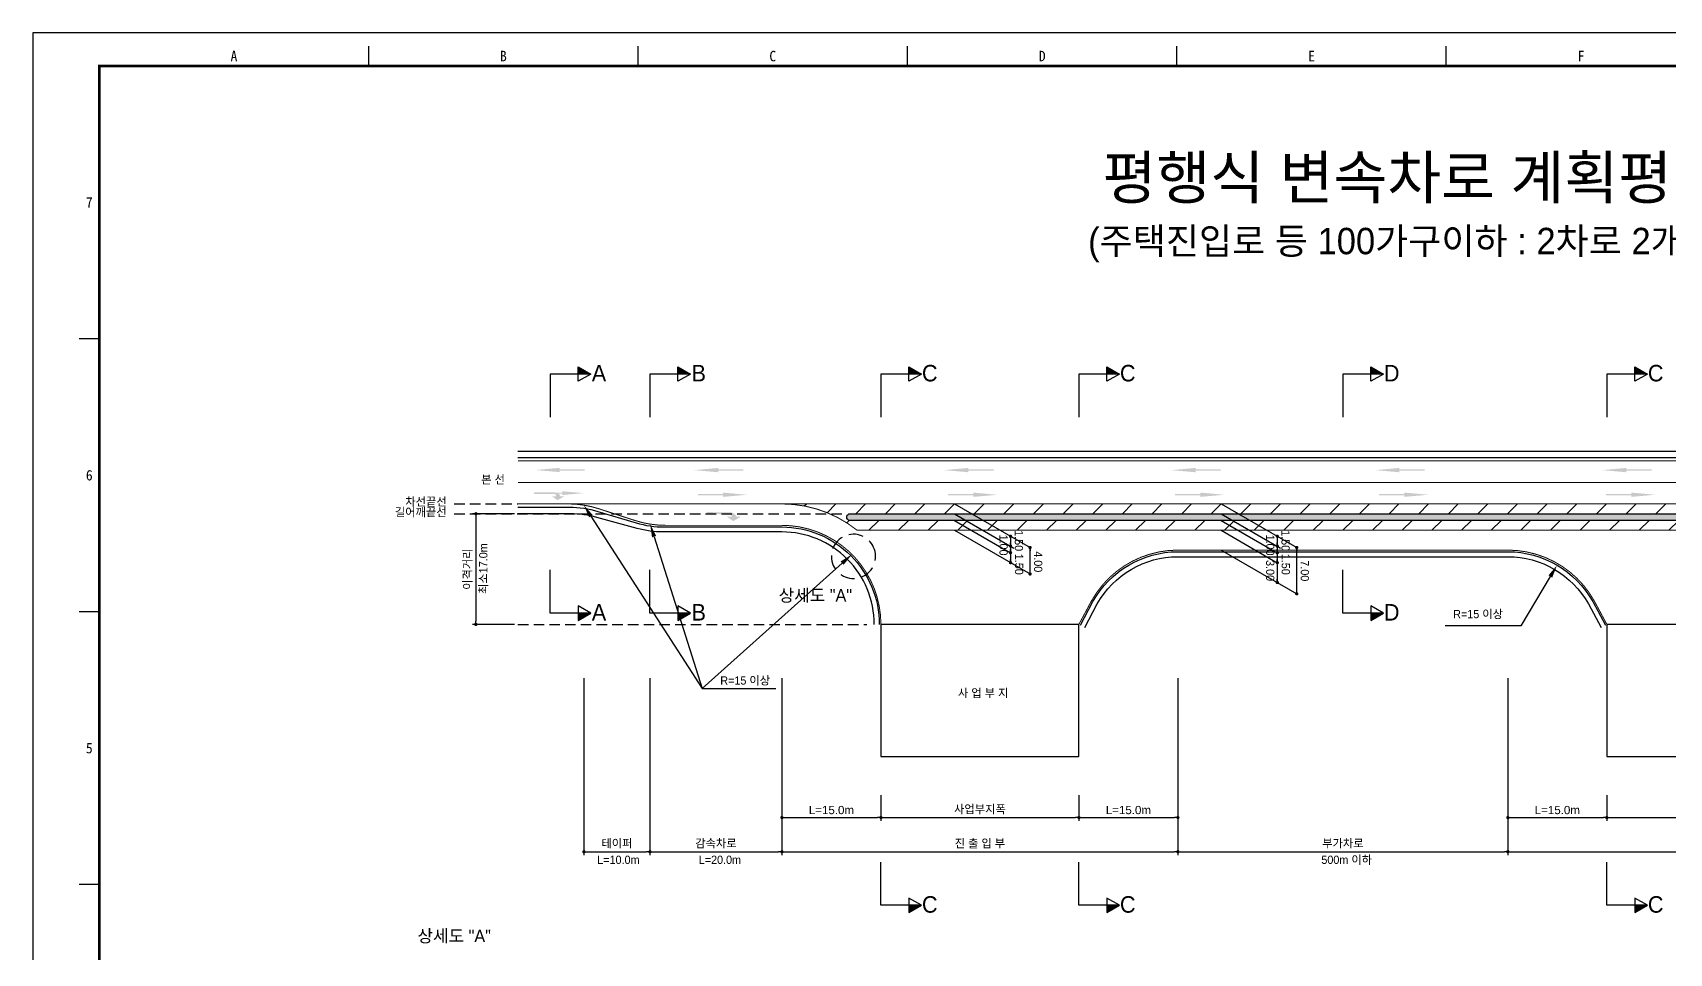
# Model space of a CAD drawing. Header units: millimetres. Extents: x 456 to 879, y 3 to 302.
# Drawn here: x 455.7 to 703.7, y 162.7 to 302.1 of the extents above; entities that cross this region are included whole.
import ezdxf
from ezdxf.enums import TextEntityAlignment as Align

# ---------------------------------------------------------------- set-up
doc = ezdxf.new("R2010")
doc.units = ezdxf.units.MM
doc.linetypes.add('HIDDEN', pattern=[9.525, 6.35, -3.175])
for name, color, linetype in [('CC-GSTR-0004', 4, 'Continuous'), ('CM-LANE-0030', 30, 'Continuous'), ('CZ-DIMT-0002', 7, 'Continuous'), ('CZ-LIN1-0007', 7, 'Continuous'), ('CZ-LIN2-0003', 3, 'Continuous'), ('CZ-LINE-0001', 7, 'Continuous'), ('CZ-TEXT-BOX0', 7, 'Continuous'), ('TITLE', 7, 'Continuous')]:
    doc.layers.add(name, color=color, linetype=linetype)
doc.styles.add('돋움', font='')
doc.styles.add('돋음체', font='')
doc.styles.get('돋움').set_extended_font_data('Dotum')
doc.styles.get('돋음체').set_extended_font_data('DotumChe')

# ---------------------------------------------------------------- blocks, each defined once
blk = doc.blocks.new('_Dot')
at = {"color": 0, "linetype": 'ByBlock', "lineweight": -2}
blk.add_line((-0.5, 0), (-1, 0), dxfattribs=at)
at = {"color": 0, "linetype": 'ByBlock', "const_width": 0.5}
blk.add_lwpolyline([(-0.25, 0, 1), (0.25, 0, 1)], format="xyb", close=True, dxfattribs=at)

msp = doc.modelspace()

# ---------------------------------------------------------------- hatches: boundary and pattern name
at = {"layer": 'CM-LANE-0030'}
h = msp.add_hatch(dxfattribs=at)
h.set_pattern_fill('ANSI31', color=256, style=0)
h.set_pattern_definition([(45, (-1023.2153, 4.072), (-2.245064, 2.245064), [])])
h.paths.add_polyline_path([(727.82, 226.72, -0.170323), (739.22, 230.72), (569.22, 230.72, -0.170323), (580.62, 226.72)])
h.paths.add_polyline_path([(579.39, 228.22, 0.001926), (579.27, 228.29, -0.750696), (579.54, 229.22), (728.9, 229.22, -0.750696), (729.17, 228.29, 0.001926), (729.05, 228.22)], flags=16)
at = {"layer": 'CZ-LIN1-0007'}
for points in [[(535.52, 236.18), (535.52, 235.96), (539.35, 235.96), (539.35, 235.75), (535.52, 235.75), (535.52, 235.53), (531.87, 235.85)], [(559.57, 236.16), (559.57, 235.94), (563.39, 235.94), (563.39, 235.73), (559.57, 235.73), (559.57, 235.51), (555.92, 235.83)], [(597.48, 236.16), (597.48, 235.94), (601.31, 235.94), (601.31, 235.73), (597.48, 235.73), (597.48, 235.51), (593.83, 235.83)], [(631.89, 236.16), (631.89, 235.94), (635.71, 235.94), (635.71, 235.73), (631.89, 235.73), (631.89, 235.51), (628.23, 235.83)], [(662.78, 236.16), (662.78, 235.94), (666.6, 235.94), (666.6, 235.73), (662.78, 235.73), (662.78, 235.51), (659.13, 235.83)], [(697.18, 236.16), (697.18, 235.94), (701.01, 235.94), (701.01, 235.73), (697.18, 235.73), (697.18, 235.51), (693.53, 235.83)], [(534.79, 232.46, -0.267976), (535.69, 231.86), (536.25, 231.86), (535.22, 231.28), (534.39, 231.85), (535, 231.85, 0.504994), (534.72, 232.22), (531.67, 232.24), (531.67, 232.48)], [(535.92, 232.63), (535.92, 232.44), (532.49, 232.44), (532.49, 232.25), (535.92, 232.25), (535.92, 232.06), (539.19, 232.35)], [(560.3, 232.43), (560.3, 232.21), (556.48, 232.21), (556.48, 232), (560.3, 232), (560.3, 231.78), (563.95, 232.1)], [(598.22, 232.43), (598.22, 232.21), (594.39, 232.21), (594.39, 232), (598.22, 232), (598.22, 231.78), (601.87, 232.1)], [(632.62, 232.43), (632.62, 232.21), (628.79, 232.21), (628.79, 232), (632.62, 232), (632.62, 231.78), (636.27, 232.1)], [(663.51, 232.43), (663.51, 232.21), (659.69, 232.21), (659.69, 232), (663.51, 232), (663.51, 231.78), (667.16, 232.1)], [(697.92, 232.43), (697.92, 232.21), (694.09, 232.21), (694.09, 232), (697.92, 232), (697.92, 231.78), (701.57, 232.1)], [(561.36, 229.45, -0.267976), (562.39, 228.76), (563.01, 228.77), (561.84, 228.11), (560.9, 228.76), (561.59, 228.76, 0.504994), (561.28, 229.18), (557.82, 229.2), (557.82, 229.47)]]:
    msp.add_hatch(color=256, dxfattribs=at).paths.add_polyline_path(points)
at = {"layer": 'CZ-LIN2-0003'}
h = msp.add_hatch(dxfattribs=at)
h.set_pattern_fill('CROSS', color=256, scale=0.075, style=0)
h.set_pattern_definition([(0, (-1023.21535, 4.07195), (0.47625, 0.47625), [0.238125, -0.714375]), (90, (-1023.0963, 3.9529), (-0.47625, 0.47625), [0.238125, -0.714375])])
h.paths.add_polyline_path([(729.05, 228.22, -0.001926), (729.17, 228.29, 0.750696), (728.9, 229.22), (579.54, 229.22, 0.750696), (579.27, 228.29, -0.001926), (579.39, 228.22)])
at = {"layer": 'CZ-LINE-0001'}
for points in [[(538.34, 251.48), (538.34, 250.38), (540.24, 250.38)], [(553.46, 251.48), (553.46, 250.38), (555.36, 250.38)], [(588.46, 251.48), (588.46, 250.38), (590.36, 250.38)], [(618.46, 251.48), (618.46, 250.38), (620.36, 250.38)], [(658.46, 251.48), (658.46, 250.38), (660.36, 250.38)], [(698.46, 251.48), (698.46, 250.38), (700.36, 250.38)], [(540.24, 214.16), (538.34, 214.16), (538.34, 213.07)], [(555.36, 214.16), (553.46, 214.16), (553.46, 213.07)], [(660.36, 214.16), (658.46, 214.16), (658.46, 213.07)], [(590.36, 169.92), (588.46, 169.92), (588.46, 168.82)], [(620.36, 169.92), (618.46, 169.92), (618.46, 168.82)], [(700.36, 169.92), (698.46, 169.92), (698.46, 168.82)]]:
    msp.add_hatch(color=256, dxfattribs=at).paths.add_polyline_path(points)

# ---------------------------------------------------------------- linework, layer by layer
at = {"color": 0, "linetype": 'ByBlock', "lineweight": -2}
for p, q in [((603.86, 225.56), (603.86, 225.31)), ((603.86, 224.56), (603.86, 224.81)), ((603.86, 224.06), (603.86, 223.81)), ((603.86, 223.56), (603.86, 223.81)), ((606.82, 223.85), (606.82, 223.6)), ((644.28, 225.56), (644.28, 225.31)), ((644.28, 224.56), (644.28, 224.81)), ((644.28, 224.06), (644.28, 223.81)), ((644.28, 223.56), (644.28, 223.81)), ((647.23, 223.85), (647.23, 223.6)), ((603.86, 222.06), (603.86, 222.31)), ((644.28, 222.06), (644.28, 222.31)), ((606.82, 220.35), (606.82, 220.6)), ((644.28, 219.06), (644.28, 219.31)), ((647.23, 217.35), (647.23, 217.6))]:
    msp.add_line(p, q, dxfattribs=at)
at = {"color": 0, "linetype": 'ByBlock', "const_width": 0.25}
for points in [[(603.86, 225.69, 1), (603.86, 225.94, 1)], [(644.28, 225.69, 1), (644.28, 225.94, 1)], [(603.86, 224.44, 1), (603.86, 224.19, 1)], [(603.86, 224.19, 1), (603.86, 224.44, 1)], [(603.86, 223.44, 1), (603.86, 223.19, 1)], [(606.82, 223.98, 1), (606.82, 224.23, 1)], [(644.28, 224.44, 1), (644.28, 224.19, 1)], [(644.28, 224.19, 1), (644.28, 224.44, 1)], [(644.28, 223.44, 1), (644.28, 223.19, 1)], [(647.23, 223.98, 1), (647.23, 224.23, 1)], [(603.86, 221.94, 1), (603.86, 221.69, 1)], [(644.28, 221.94, 1), (644.28, 221.69, 1)], [(606.82, 220.23, 1), (606.82, 219.98, 1)], [(644.28, 218.94, 1), (644.28, 218.69, 1)], [(647.23, 217.23, 1), (647.23, 216.98, 1)]]:
    msp.add_lwpolyline(points, format="xyb", close=True, dxfattribs=at)
at = {"layer": 'CC-GSTR-0004'}
for points in [[(529.22, 238.72), (809.22, 238.72)], [(529.22, 237.72), (809.22, 237.72)]]:
    msp.add_lwpolyline(points, dxfattribs=at)
for points in [[(529.22, 230.22), (537.02, 230.22, -0.072993), (541.33, 229.58), (541.33, 229.58), (547.11, 227.85), (547.11, 227.85, 0.072993), (551.42, 227.22), (569.22, 227.22, -0.414214), (583.97, 212.47)], [(583.22, 212.47, 0.414214), (569.22, 226.47), (551.24, 226.47, -0.067192), (547.27, 227), (541.17, 228.68, 0.067192), (537.19, 229.22), (529.22, 229.22)], [(614.44, 212.35), (616.35, 215.93, -0.271285), (629.22, 223.47), (679.22, 223.47, -0.271285), (692.08, 215.93), (694, 212.35)], [(615.1, 211.99), (617.01, 215.57, -0.27114), (629.22, 222.72), (679.22, 222.72, -0.27114), (691.43, 215.57), (693.34, 211.99)]]:
    msp.add_lwpolyline(points, format="xyb", dxfattribs=at)
at = {"layer": 'CM-LANE-0030', "const_width": 0.15}
msp.add_lwpolyline([(529.22, 233.97), (809.22, 233.97)], dxfattribs=at)
msp.add_lwpolyline([(569.22, 230.72), (739.22, 230.72, 0.170323), (727.82, 226.72), (580.62, 226.72, 0.170323)], format="xyb", close=True, dxfattribs=at)
at = {"layer": 'CZ-LIN1-0007', "const_width": 0.15}
for points in [[(529.22, 237.22), (809.22, 237.22)], [(553.03, 230.72), (569.22, 230.72)]]:
    msp.add_lwpolyline(points, dxfattribs=at)
for points in [[(584.22, 212.47, 0.414214), (569.22, 227.47), (551.6, 227.47, -0.07872), (546.96, 228.2), (546.96, 228.2), (541.48, 229.98, 0.07872), (536.84, 230.72), (529.22, 230.72)], [(614.22, 212.47), (616.14, 216.05, -0.27133), (629.22, 223.72), (679.22, 223.72, -0.27133), (692.3, 216.05), (694.22, 212.47)]]:
    msp.add_lwpolyline(points, format="xyb", dxfattribs=at)
at = {"layer": 'CZ-LIN1-0007', "linetype": 'HIDDEN', "const_width": 0.15}
msp.add_lwpolyline([(536.84, 230.72), (553.03, 230.72)], dxfattribs=at)
at = {"layer": 'CZ-LIN2-0003'}
msp.add_lwpolyline([(728.9, 229.22, -0.750696), (729.17, 228.29, 0.001926), (729.05, 228.22), (579.39, 228.22, 0.001926), (579.27, 228.29, -0.750696), (579.54, 229.22)], format="xyb", close=True, dxfattribs=at)
for points in [[(614.22, 212.47), (584.22, 212.47), (584.22, 192.47), (614.22, 192.47)], [(724.22, 212.47), (694.22, 212.47), (694.22, 192.47), (724.22, 192.47)]]:
    msp.add_lwpolyline(points, close=True, dxfattribs=at)
at = {"layer": 'CZ-LINE-0001'}
for p, q in [((538.34, 249.29), (538.34, 251.48)), ((538.34, 251.48), (540.24, 250.38)), ((553.46, 249.29), (553.46, 251.48)), ((553.46, 251.48), (555.36, 250.38)), ((588.46, 249.29), (588.46, 251.48)), ((588.46, 251.48), (590.36, 250.38)), ((618.46, 249.29), (618.46, 251.48)), ((618.46, 251.48), (620.36, 250.38)), ((658.46, 249.29), (658.46, 251.48)), ((658.46, 251.48), (660.36, 250.38)), ((698.46, 249.29), (698.46, 251.48)), ((698.46, 251.48), (700.36, 250.38)), ((540.24, 250.38), (534.1, 250.38)), ((534.1, 250.38), (534.1, 243.84)), ((540.24, 250.38), (538.34, 249.29)), ((555.36, 250.38), (549.22, 250.38)), ((549.22, 250.38), (549.22, 243.84)), ((555.36, 250.38), (553.46, 249.29)), ((590.36, 250.38), (584.22, 250.38)), ((584.22, 250.38), (584.22, 243.84)), ((590.36, 250.38), (588.46, 249.29)), ((620.36, 250.38), (614.22, 250.38)), ((614.22, 250.38), (614.22, 243.84)), ((620.36, 250.38), (618.46, 249.29)), ((660.36, 250.38), (654.22, 250.38)), ((654.22, 250.38), (654.22, 243.84)), ((660.36, 250.38), (658.46, 249.29)), ((700.36, 250.38), (694.22, 250.38)), ((694.22, 250.38), (694.22, 243.84)), ((700.36, 250.38), (698.46, 249.29)), ((595.37, 230.72), (606.82, 224.1)), ((635.78, 230.72), (647.23, 224.1)), ((528.72, 229.22), (522.34, 229.22)), ((522.84, 228.72), (522.84, 212.97)), ((595.37, 229.22), (604.36, 224.02)), ((595.37, 228.22), (603.86, 223.31)), ((635.78, 229.22), (644.78, 224.02)), ((635.78, 228.22), (644.28, 223.31)), ((595.37, 226.72), (606.82, 220.1)), ((635.78, 226.72), (644.28, 221.81)), ((603.86, 225.31), (603.86, 221.81)), ((606.82, 220.1), (606.82, 224.1)), ((635.78, 223.72), (647.23, 217.1)), ((644.28, 225.31), (644.28, 218.81)), ((647.23, 217.1), (647.23, 224.1)), ((534.1, 214.16), (534.1, 220.71)), ((549.22, 214.16), (549.22, 220.71)), ((654.22, 214.16), (654.22, 220.71)), ((540.24, 214.16), (534.1, 214.16)), ((540.24, 214.16), (538.34, 215.26)), ((538.34, 215.26), (538.34, 213.07)), ((538.34, 213.07), (540.24, 214.16)), ((555.36, 214.16), (549.22, 214.16)), ((555.36, 214.16), (553.46, 215.26)), ((553.46, 215.26), (553.46, 213.07)), ((553.46, 213.07), (555.36, 214.16)), ((660.36, 214.16), (654.22, 214.16)), ((660.36, 214.16), (658.46, 215.26)), ((658.46, 215.26), (658.46, 213.07)), ((658.46, 213.07), (660.36, 214.16)), ((528.72, 212.47), (522.34, 212.47)), ((539.22, 204.31), (539.22, 177.53)), ((549.22, 204.31), (549.22, 177.53)), ((549.22, 204.31), (549.22, 177.53)), ((569.22, 204.31), (569.22, 177.53)), ((629.22, 204.31), (629.22, 177.53)), ((679.22, 204.31), (679.22, 177.53)), ((557.15, 202.76), (568.28, 202.76)), ((569.22, 186.59), (569.22, 177.53)), ((569.22, 186.59), (569.22, 182.71)), ((584.22, 186.59), (584.22, 182.71)), ((584.22, 186.59), (584.22, 182.71)), ((614.22, 186.59), (614.22, 182.71)), ((614.22, 186.59), (614.22, 182.71)), ((629.22, 186.59), (629.22, 177.53)), ((629.22, 186.59), (629.22, 182.71)), ((679.22, 186.59), (679.22, 177.53)), ((679.22, 186.59), (679.22, 182.71)), ((694.22, 186.59), (694.22, 182.71)), ((694.22, 186.59), (694.22, 182.71)), ((569.72, 183.21), (583.72, 183.21)), ((584.72, 183.21), (613.72, 183.21)), ((614.72, 183.21), (628.72, 183.21)), ((679.72, 183.21), (693.72, 183.21)), ((694.72, 183.21), (723.72, 183.21)), ((539.72, 178.03), (548.72, 178.03)), ((549.72, 178.03), (568.72, 178.03)), ((569.72, 178.03), (628.72, 178.03)), ((584.22, 169.92), (584.22, 176.46)), ((614.22, 169.92), (614.22, 176.46)), ((629.72, 178.03), (678.72, 178.03)), ((679.72, 178.03), (738.72, 178.03)), ((694.22, 169.92), (694.22, 176.46)), ((590.36, 169.92), (584.22, 169.92)), ((590.36, 169.92), (588.46, 171.02)), ((588.46, 171.02), (588.46, 168.82)), ((588.46, 168.82), (590.36, 169.92)), ((620.36, 169.92), (614.22, 169.92)), ((620.36, 169.92), (618.46, 171.02)), ((618.46, 171.02), (618.46, 168.82)), ((618.46, 168.82), (620.36, 169.92)), ((700.36, 169.92), (694.22, 169.92)), ((700.36, 169.92), (698.46, 171.02)), ((698.46, 171.02), (698.46, 168.82)), ((698.46, 168.82), (700.36, 169.92))]:
    msp.add_line(p, q, dxfattribs=at)
at = {"layer": 'CZ-LINE-0001', "linetype": 'HIDDEN', "ltscale": 0.25}
for p, q in [((519.56, 230.72), (529.22, 230.72)), ((519.56, 229.22), (578.74, 229.22)), ((529.22, 212.47), (582.06, 212.47))]:
    msp.add_line(p, q, dxfattribs=at)
at = {"layer": 'CZ-LINE-0001', "linetype": 'HIDDEN', "ltscale": 0.35}
msp.add_line((583.39, 223.16), (583.39, 223.16), dxfattribs=at)
at = {"layer": 'CZ-LINE-0001'}
for points in [[(540.28, 228.85), (557.15, 202.76)], [(549.85, 225.74), (557.15, 202.76)], [(578.34, 221.74), (557.15, 202.76)], [(685.65, 219.72), (681.2, 212.26), (669.72, 212.26)]]:
    msp.add_lwpolyline(points, dxfattribs=at)
at = {"layer": 'CZ-LINE-0001', "linetype": 'HIDDEN', "ltscale": 0.35}
msp.add_arc((580.06, 222.77), 3.35, 6.7667, 6.749, dxfattribs=at)
at = {"layer": 'CZ-LINE-0001'}
for points in [[(540, 228.67), (539.19, 230.53), (540.56, 229.03)], [(549.54, 225.64), (549.25, 227.65), (550.17, 225.85)], [(578.11, 221.99), (579.83, 223.07), (578.56, 221.49)], [(685.37, 219.89), (686.68, 221.44), (685.94, 219.55)]]:
    msp.add_solid(points, dxfattribs=at)
at = {"layer": 'TITLE', "color": 7, "linetype": 'Continuous'}
for p, q in [((506.6, 297.04), (506.6, 300.06)), ((547.42, 297.04), (547.42, 300.06)), ((588.25, 297.04), (588.25, 300.06)), ((629.07, 297.04), (629.07, 300.06)), ((669.89, 297.04), (669.89, 300.06)), ((465.77, 255.71), (462.75, 255.71)), ((465.77, 214.38), (462.75, 214.38)), ((465.77, 173.05), (462.75, 173.05))]:
    msp.add_line(p, q, dxfattribs=at)
at = {"layer": 'TITLE'}
msp.add_lwpolyline([(455.69, 2.7), (879.05, 2.7), (879.05, 302.08), (455.69, 302.08)], close=True, dxfattribs=at)
at = {"layer": 'TITLE', "linetype": 'Continuous', "const_width": 0.403}
msp.add_lwpolyline([(465.77, 7.74), (465.77, 297.04), (874.02, 297.04), (874.02, 7.74)], close=True, dxfattribs=at)

# ---------------------------------------------------------------- block references
at = {"layer": 'CZ-LINE-0001', "xscale": 0.5, "yscale": 0.5, "zscale": 0.5}
for p, rotation in [((522.84, 229.22), 90), ((522.84, 212.47), 270), ((569.22, 183.21), 180), ((584.22, 183.21), 180), ((614.22, 183.21), 180), ((679.22, 183.21), 180), ((694.22, 183.21), 180), ((539.22, 178.03), 180), ((549.22, 178.03), 180), ((569.22, 178.03), 180), ((629.22, 178.03), 180), ((679.22, 178.03), 180)]:
    msp.add_blockref('_Dot', p, dxfattribs=dict(at, rotation=rotation))
for p in [(584.22, 183.21), (614.22, 183.21), (629.22, 183.21), (694.22, 183.21), (549.22, 178.03), (569.22, 178.03), (629.22, 178.03), (679.22, 178.03)]:
    msp.add_blockref('_Dot', p, dxfattribs=at)

# ---------------------------------------------------------------- texts
at = {"layer": 'CZ-DIMT-0002', "style": '돋움'}
for s, height, p in [('A', 2.5, (541.5, 250.52)), ('B', 2.5, (556.62, 250.52)), ('C', 2.5, (591.62, 250.52)), ('C', 2.5, (621.62, 250.52)), ('D', 2.5, (661.62, 250.52)), ('C', 2.5, (701.62, 250.52)), ('본 선', 1.25, (525.44, 234.41)), ('차선끝선', 1.25, (515.29, 231.05)), ('길어깨끝선', 1.25, (514.49, 229.46)), ('상세도 "A"', 1.875, (574.29, 216.87)), ('A', 2.5, (541.5, 214.3)), ('B', 2.5, (556.62, 214.3)), ('D', 2.5, (661.62, 214.3)), ('R=15 이상', 1.25, (674.71, 214.03)), ('R=15 이상', 1.25, (563.65, 203.97)), ('사 업 부 지', 1.25, (599.71, 202.06)), ('L=10.0m', 1.25, (544.44, 176.81)), ('L=20.0m', 1.25, (559.82, 176.81)), ('500m 이하', 1.25, (654.8, 176.81)), ('C', 2.5, (591.62, 170.05)), ('C', 2.5, (621.62, 170.05)), ('C', 2.5, (701.62, 170.05))]:
    msp.add_text(s, height=height, dxfattribs=at).set_placement(p, align=Align.MIDDLE_CENTER)
msp.add_text('최소17.0m', height=1.25, rotation=90, dxfattribs=at).set_placement((524.59, 217.07))
at = {"layer": 'CZ-DIMT-0002', "char_height": 1.25, "attachment_point": 5, "rotation": 270, "style": '돋움'}
for s, insert in [('1.00', (602.79, 224.48)), ('1.50', (605.12, 225.15)), ('1.00', (643.2, 224.48)), ('1.50', (645.53, 225.15)), ('4.00', (608.04, 221.95)), ('1.50', (605.15, 221.57)), ('3.00', (643.2, 220.62)), ('1.50', (645.56, 221.57)), ('7.00', (648.45, 220.58))]:
    msp.add_mtext(s, dxfattribs=dict(at, insert=insert))
at = {"layer": 'CZ-LINE-0001', "insert": (521.64, 220.84), "char_height": 1.25, "attachment_point": 5, "rotation": 90, "style": '돋움'}
msp.add_mtext('\\A1;이격거리', dxfattribs=at)
at = {"layer": 'CZ-LINE-0001', "char_height": 1.25, "attachment_point": 5, "style": '돋움'}
for s, insert in [('\\A1;{\\fArial|b0|i0|c0|p32;L=15.0m}', (576.72, 184.34)), ('\\A1;사업부지폭', (599.22, 184.4)), ('\\A1;{\\fArial|b0|i0|c0|p32;L=15.0m}', (621.72, 184.34)), ('\\A1;{\\fArial|b0|i0|c0|p32;L=15.0m}', (686.72, 184.34)), ('\\A1;테이퍼', (544.22, 179.23)), ('\\A1;감속차로', (559.22, 179.23)), ('\\A1;진 출 입 부', (599.22, 179.23)), ('\\A1;부가차로', (654.22, 179.23))]:
    msp.add_mtext(s, dxfattribs=dict(at, insert=insert))
at = {"layer": 'CZ-TEXT-BOX0', "style": '돋움'}
msp.add_text('상세도 "A"', height=1.875, dxfattribs=at).set_placement((519.56, 165.28), align=Align.MIDDLE_CENTER)
at = {"layer": 'TITLE', "color": 3, "linetype": 'Continuous', "style": '돋음체'}
for s, p in [('A', (486.18, 298.55)), ('B', (527.01, 298.55)), ('C', (567.83, 298.55)), ('D', (608.66, 298.55)), ('E', (649.48, 298.55)), ('F', (690.31, 298.55)), ('7', (464.26, 276.38)), ('6', (464.26, 235.05)), ('5', (464.26, 193.72))]:
    msp.add_text(s, height=1.59, dxfattribs=at).set_placement(p, align=Align.MIDDLE)
at = {"layer": 'TITLE', "style": '돋움'}
for s, height, p in [('평행식 변속차로 계획평면도', 6.5, (669.11, 280.16)), ('(주택진입로 등 100가구이하 : 2차로 2개소연결)', 4, (669.15, 270.53))]:
    msp.add_text(s, height=height, dxfattribs=at).set_placement(p, align=Align.MIDDLE_CENTER)

doc.saveas('drawing.dxf')
